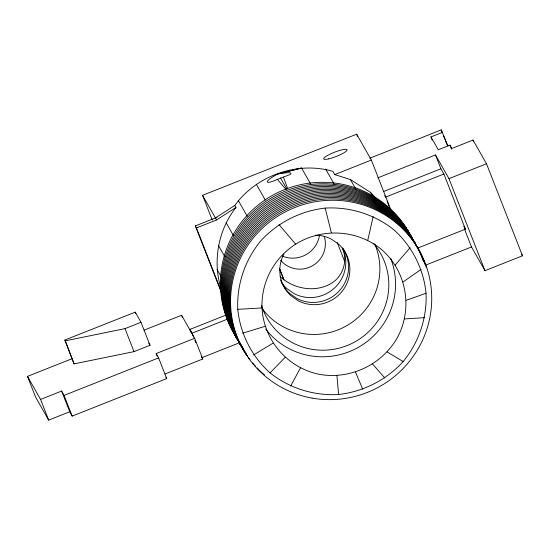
<?xml version="1.0" encoding="UTF-8"?>
<svg xmlns="http://www.w3.org/2000/svg" width="550" height="550" viewBox="0 0 550 550"><rect width="100%" height="100%" fill="white"/><g stroke="black" fill="none" stroke-linecap="round" stroke-linejoin="round"><path stroke-width="0.82" d="M220.749 287.657C212.575 260.494 218.426 229.756 235.957 207.467L234.816 205.452C256.245 175.629 297.543 160.916 332.887 171.373L334.709 174.584L350.398 179.534L370.556 192.431L378.572 201.266M237.758 309.32C236.699 284.515 244.915 260.288 260.59 241.058C277.461 222.626 300.376 210.918 325.201 208.079C349.938 206.676 374.337 214.266 393.738 229.701C412.081 246.132 423.582 268.771 426.058 293.267C427.116 318.079 418.901 342.299 403.226 361.536C386.354 379.961 363.44 391.669 338.614 394.515C313.878 395.911 289.486 388.328 270.077 372.886C251.735 356.462 240.233 333.816 237.758 309.32L262.02 307.945A72.463 71.225 -29.6 0 1 295.653 244.179C322.706 227.226 359.109 229.68 383.137 250.917C406.67 272.649 412.562 308.124 397.966 336.524C382.697 364.746 349.649 380.373 318.161 374.103C286.983 367.207 263.622 339.893 262.02 307.945M367.757 240.357L373.175 216.556M290.641 386.038L300.493 367.888M395.175 265.1L410.094 247.734M270.077 372.886L285.113 357.328M403.054 281.944L421.114 269.411M221.526 292.909L195.326 225.913L215.421 217.931L234.816 205.452M195.326 225.913L196.467 227.927L216.549 219.959L235.957 207.467M253.722 354.853L273.075 343.145M277.386 179.383L290.111 174.529A12.437 2.179 -11.7 0 0 288.337 172.659L280.026 173.491L276.904 174.508A12.581 2.31 -27 0 0 267.3 181.796A12.581 2.31 -27 0 0 277.386 179.389L286.131 189.633M369.82 158.214L441.237 129.876L447.947 145.908M377.939 177.822L435.504 154.942L448.972 178.654L484.969 270.683L522.5 255.798L486.502 163.762L473.034 140.058L451.846 148.459L449.969 145.152L438.288 149.779L430.953 136.929L442.626 132.303M65.058 340.869L125.008 328.625L141.006 322.279L150.006 345.283L134.007 351.636L74.058 363.873L64.907 340.01L135.238 312.139L141.006 322.279M212.231 220.028L202.565 195.312L356.661 134.186L371.36 160.057L391.325 211.09M202.565 195.312L215.421 217.931L217.009 217.305M334.709 174.584L371.36 160.057M383.336 191.627L440.914 168.781L443.884 174.013L465.451 229.144L417.333 248.229M443.884 174.013L385.516 197.161L384.67 195.669M448.972 178.654L486.502 163.762M165.028 373.966L202.778 358.992L194.673 338.284L156.145 353.567L158.606 357.899L166.705 378.606L72.167 416.109L69.726 411.771L48.682 420.124L35.599 397.093L27.5 376.386L72.208 358.648M144.066 330.137L181.589 315.253L194.673 338.284M191.139 332.558L189.908 329.409L226.229 315.006M189.908 329.409L192.06 333.197L227.59 319.103M27.5 376.386L40.576 399.417L61.627 391.064L64.068 395.402L72.167 416.109M64.068 395.402L158.606 357.899M425.734 265.079L471.494 246.971L484.969 270.683M201.664 357.754L239.793 342.636M406.23 300.3L426.058 293.267M242.701 333.176L265.196 326.301M280.026 173.491L301.531 168.011L310.599 183.968M301.531 168.011L278.238 173.848L277.867 173.161M404.498 318.918L424.586 317.666M387.083 351.924L403.226 361.536M280.032 276.533C294.229 289.761 317.659 293.391 333.843 281.662C343.839 273.928 347.799 259.318 342.134 247.885M372.598 364.066L384.794 378.008M279.022 224.579L295.653 244.179M280.431 177.877L286.839 189.014M148.768 343.111L150.006 345.283M165.88 377.163L166.705 378.606M521.661 254.313L522.5 255.798M463.753 226.153L465.451 229.144M370.556 192.431L373.512 197.629M350.398 179.534L355.884 189.2M325.648 169.091L334.304 184.319M256.259 184.188L265.327 200.152M238.191 200.344L247.252 216.301M226.022 222.53L233.509 235.709M218.384 245.362L225.039 257.07M216.941 269.28L221.932 278.066M201.568 356.868L202.778 358.992M215.421 217.931L216.549 219.959M355.486 372.123L362.752 389.256M356.661 134.186L357.569 136.476M279.544 268.647L283.938 279.84M473.034 140.058L473.66 141.659M449.969 145.152L451.529 149.153M441.237 129.876L442.179 132.275M443.431 135.479L444.998 139.48M445.624 141.082L447.191 145.083M430.953 136.929L432.204 140.133M435.504 154.942L440.914 168.781M464.344 228.683L471.494 246.971M387.083 201.156L388.953 205.954M389.579 207.549L390.521 209.949M337.226 242.488L344.685 261.566M279.73 269.184L283.8 279.579M196.467 227.927L221.478 291.871M192.06 333.197L193.6 337.136M194.844 340.319L195.779 342.712M181.589 315.253L182.524 317.639M156.145 353.567L157.073 355.96M135.238 312.139L135.857 313.727M125.008 328.625L134.007 351.636M64.907 340.01L74.058 363.873M61.627 391.064L69.726 411.771M40.576 399.417L48.682 420.124M283.456 177.1L287.705 188.794M325.201 208.079L331.334 232.698M336.916 375.547L338.614 394.515M283.896 254.114A35.172 34.574 -29.6 0 0 290.929 295.707L298.368 300.857A35.172 34.574 -29.6 0 0 343.337 289.712A35.172 34.574 -29.6 0 0 338.718 244.228L331.272 239.071A35.172 34.574 -29.6 0 0 315.26 235.242M374.777 244.056A65.326 64.213 -29.6 0 1 347.318 325.353A65.326 64.213 -29.6 0 1 262.928 309.609M373.539 243.471A65.326 64.213 -29.6 0 1 354.764 341.956A65.326 64.213 -29.6 0 1 261.498 305.284M390.644 258.308A72.463 71.225 -29.6 0 1 358.545 347.222A72.463 71.225 -29.6 0 1 265.767 329.127M342.822 248.353A35.172 34.574 -29.6 0 1 334.613 287.925A35.172 34.574 -29.6 0 1 294.319 293.734L286.873 288.578A35.172 34.574 -29.6 0 1 281.971 283.023M343.248 248.882A35.172 34.574 -29.6 0 1 339.151 291.019A35.172 34.574 -29.6 0 1 297.089 298.602L289.644 293.446A35.172 34.574 -29.6 0 1 280.562 279.895M319.357 236.081A26.867 26.414 -29.6 0 1 282.232 256.053M324.28 236.486A25.334 24.908 -29.6 0 1 312.091 266.001A25.334 24.908 -29.6 0 1 280.679 260.336M237.634 339.075A101.001 99.275 -29.6 0 1 268.153 197.924A101.001 99.275 -29.6 0 1 408.705 232.004M239.25 341.921A101.001 99.275 -29.6 0 1 270.861 200.097A101.001 99.275 -29.6 0 1 411.544 237.064M243.155 348.796A101.001 99.275 -29.6 0 1 274.402 207.192A101.001 99.275 -29.6 0 1 415.051 243.196M247.053 355.651A101.001 99.275 -29.6 0 1 286.88 209.323A101.001 99.275 -29.6 0 1 426.47 267.768M264.474 374.859A101.001 99.275 -29.6 0 1 257.139 367.984M255.406 366.142A101.001 99.275 -29.6 0 1 252.622 362.973M249.996 359.693A101.001 99.275 -29.6 0 1 248.49 357.686M239.903 342.567A101.001 99.275 -29.6 0 1 268.269 199.829A101.001 99.275 -29.6 0 1 409.942 234.197M416.199 245.204A101.001 99.275 -29.6 0 1 421.307 255.812M421.933 257.366A101.001 99.275 -29.6 0 1 423.087 260.494M246.159 353.574A101.001 99.275 -29.6 0 1 273.797 211.296A101.001 99.275 -29.6 0 1 415.367 243.739M242.557 347.414A101.001 99.275 -29.6 0 1 271.04 205.59A101.001 99.275 -29.6 0 1 412.252 238.26M240.996 344.671A101.001 99.275 -29.6 0 1 270.208 202.386A101.001 99.275 -29.6 0 1 411.524 236.974M243.334 348.782A101.001 99.275 -29.6 0 1 271.459 207.192A101.001 99.275 -29.6 0 1 412.603 238.906M413.449 240.357A101.001 99.275 -29.6 0 1 415.064 243.313M247.713 356.311A101.001 99.275 -29.6 0 1 284.212 208.904A101.001 99.275 -29.6 0 1 425.178 264.804M242.77 347.421A101.001 99.275 -29.6 0 1 270.284 204.236A101.001 99.275 -29.6 0 1 412.321 238.377M245.492 352.908A101.001 99.275 -29.6 0 1 274.924 212.444A101.001 99.275 -29.6 0 1 415.284 243.664M416.144 245.107A101.001 99.275 -29.6 0 1 423.864 261.862M417.395 247.555A101.001 99.275 -29.6 0 1 418.138 249.067M244.894 351.526A101.001 99.275 -29.6 0 1 274.099 209.241A101.001 99.275 -29.6 0 1 415.422 243.829M328.653 158.881A12.561 2.289 -21.4 0 0 347.057 150.164A12.561 2.289 -21.4 0 0 330.406 153.993A12.561 2.289 -21.4 0 0 328.653 158.881M312.077 398.104A101.001 99.275 -29.6 0 0 426.202 265.973A101.001 99.275 -29.6 0 0 255.145 235.758A101.001 99.275 -29.6 0 0 312.077 398.104"/></g></svg>
